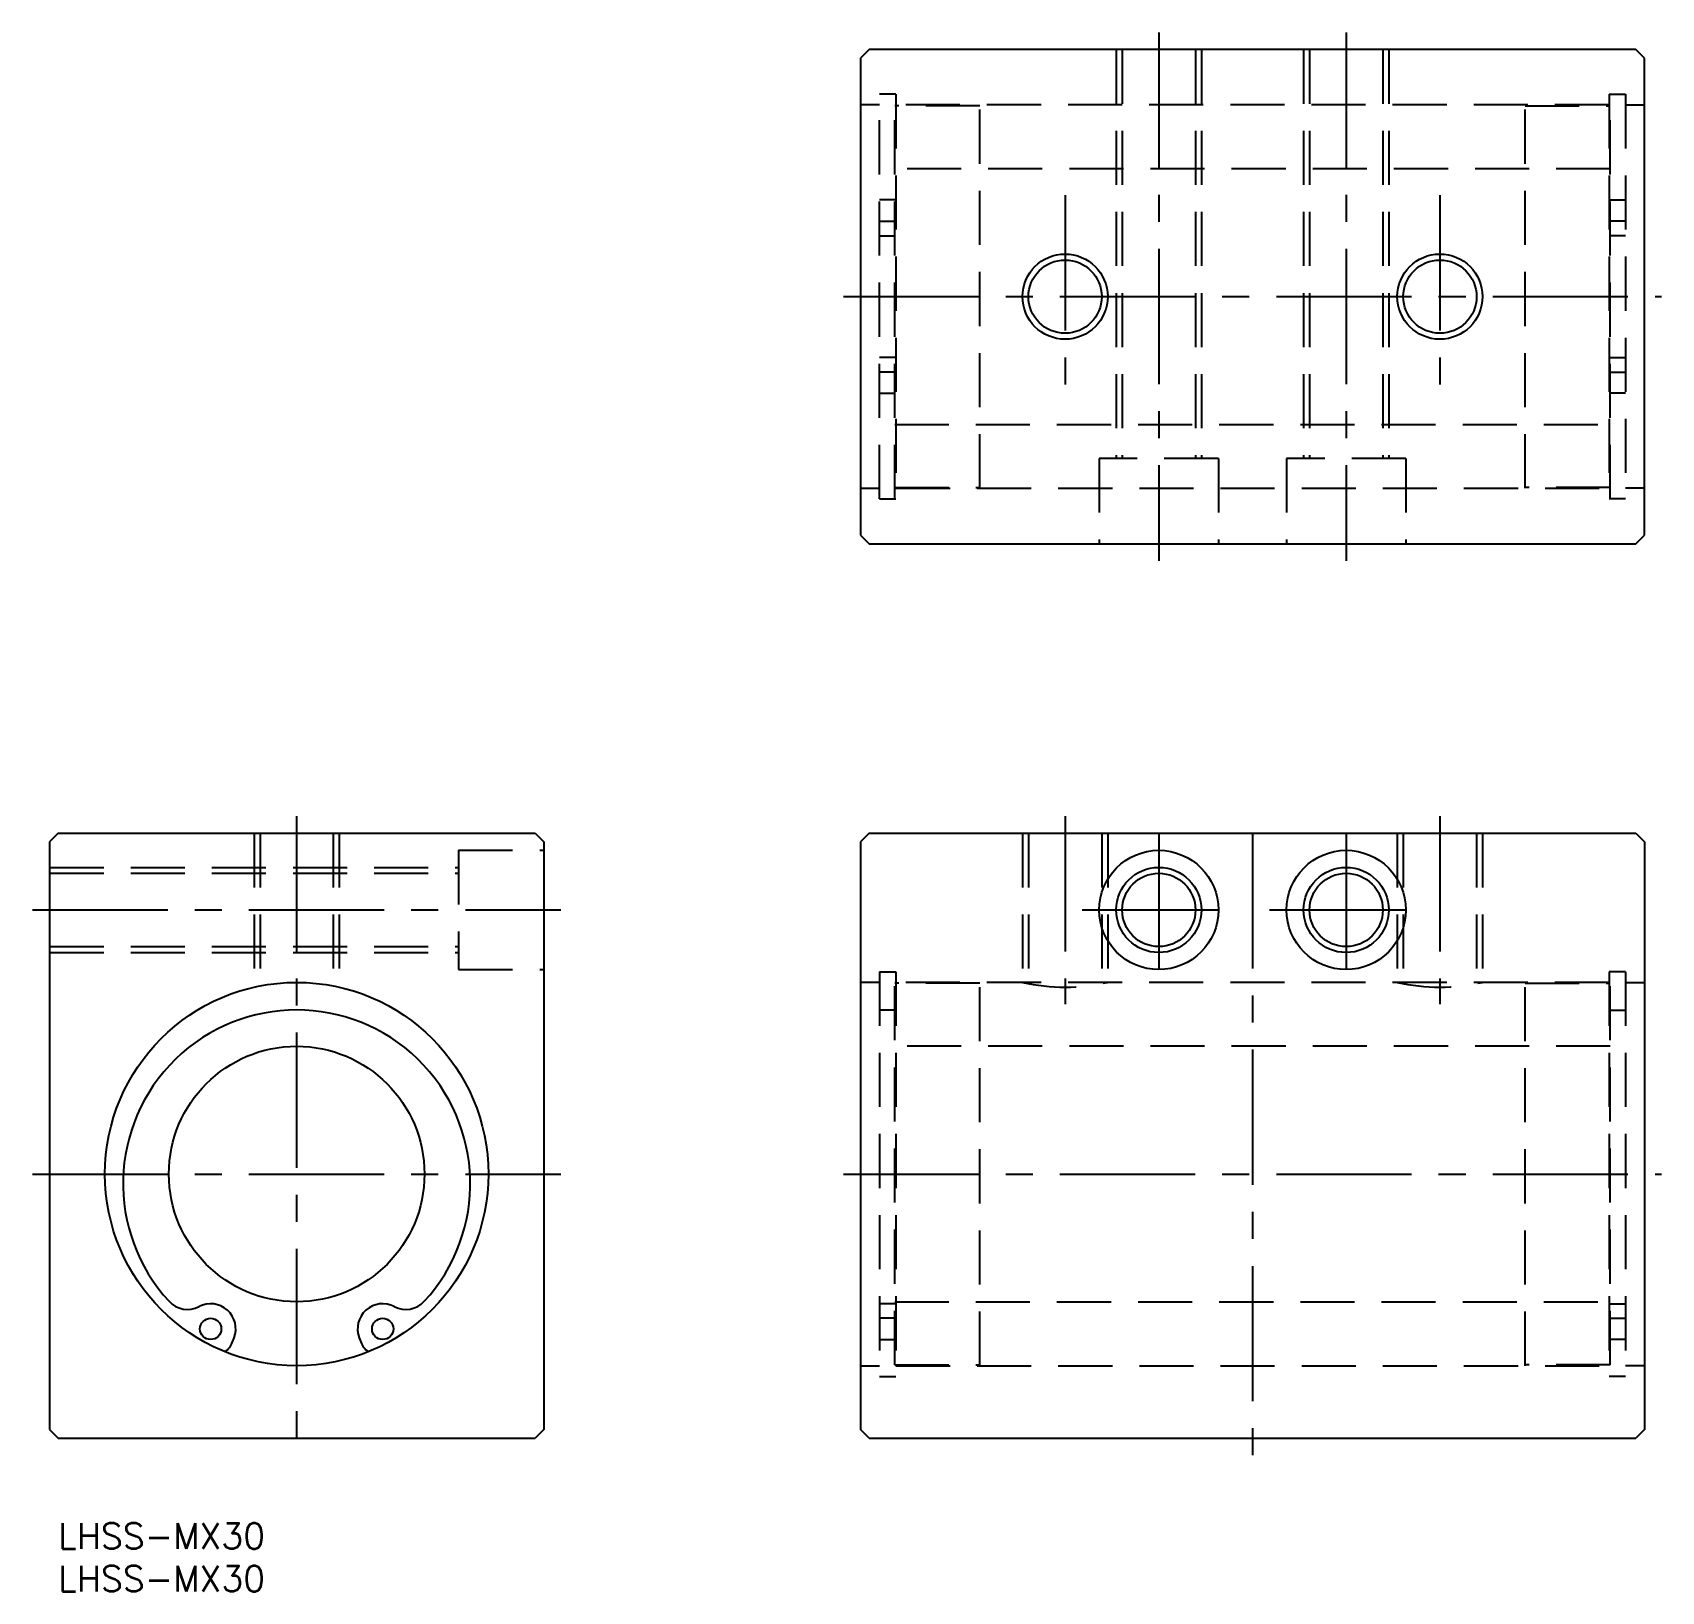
# Model space of a CAD drawing. Extents: x -3 to 188, y -8 to 175.
import ezdxf

# ---------------------------------------------------------------- set-up
doc = ezdxf.new("R2010")
doc.units = 0
doc.header["$LTSCALE"] = 0.5
doc.linetypes.add('CENTER', pattern=[50.8, 31.75, -6.35, 6.35, -6.35])
doc.linetypes.add('DASHED', pattern=[19.05, 12.7, -6.35])
for name, color, linetype in [('MSM_CENTER', 1, 'CENTER'), ('MSM_CONTINUOUS', 7, 'CONTINUOUS'), ('MSM_DASHED', 4, 'DASHED'), ('MSM_NARROW', 5, 'CONTINUOUS'), ('MSM_PART_NUMBER', 7, 'CONTINUOUS')]:
    doc.layers.add(name, color=color, linetype=linetype)
doc.styles.get("Standard").update_dxf_attribs({"font": 'txt.shx', "height": 3, "bigfont": 'bigfont.shx'})

# ---------------------------------------------------------------- blocks, each defined once
blk = doc.blocks.new('*U10')
at = {"layer": 'MSM_PART_NUMBER'}
blk.add_text('LHSS-MX30', height=3, dxfattribs=at).set_placement((0, -3))
blk = doc.blocks.new('*U11')
at = {"layer": 'MSM_PART_NUMBER'}
blk.add_text('LHSS-MX30', height=3, dxfattribs=at).set_placement((0, -8))

msp = doc.modelspace()

# ---------------------------------------------------------------- linework, layer by layer
at = {"layer": 'MSM_CENTER'}
for p, q in [((129.2, 175), (129.2, 113)), ((151.2, 175), (151.2, 113)), ((118.2, 155.9), (118.2, 132.1)), ((162.2, 155.9), (162.2, 132.1)), ((92.2, 144), (188.2, 144)), ((28, 83), (28, 8)), ((118.2, 83), (118.2, 60.94)), ((162.2, 83), (162.2, 60.94)), ((129.2, 81), (129.2, 63)), ((140.2, 81), (140.2, 8)), ((151.2, 81), (151.2, 63)), ((-3, 72), (59, 72)), ((120.2, 72), (138.2, 72)), ((142.2, 72), (160.2, 72)), ((-3, 41), (59, 41)), ((92.2, 41), (188.2, 41))]:
    msp.add_line(p, q, dxfattribs=at)
at = {"layer": 'MSM_CONTINUOUS'}
for p, q in [((95.2, 173), (94.2, 172)), ((185.2, 173), (95.2, 173)), ((186.2, 172), (185.2, 173)), ((94.2, 172), (94.2, 116)), ((186.2, 116), (186.2, 172)), ((129.24, 148.3), (129.24, 148.3)), ((133.72, 148.3), (133.72, 148.3)), ((151.24, 148.3), (151.24, 148.3)), ((94.2, 116), (95.2, 115)), ((95.2, 115), (185.2, 115)), ((185.2, 115), (186.2, 116)), ((0, 81), (-1, 80)), ((0, 81), (56, 81)), ((56, 81), (57, 80)), ((95.2, 81), (94.2, 80)), ((95.2, 81), (185.2, 81)), ((185.2, 81), (186.2, 80)), ((-1, 80), (-1, 11)), ((57, 80), (57, 11)), ((94.2, 80), (94.2, 11)), ((186.2, 80), (186.2, 11)), ((23.7, 76.52), (23.7, 76.52)), ((23.7, 72.04), (23.7, 72.04)), ((20.47, 21.29), (20.66, 21.76)), ((35.34, 21.76), (35.53, 21.29)), ((-1, 11), (0, 10)), ((0, 10), (56, 10)), ((57, 11), (56, 10)), ((95.2, 10), (94.2, 11)), ((95.2, 10), (185.2, 10)), ((186.2, 11), (185.2, 10))]:
    msp.add_line(p, q, dxfattribs=at)
for centre, radius in [((118.2, 144), 4.3), ((162.2, 144), 4.3), ((129.2, 72), 7), ((151.2, 72), 7), ((129.2, 72), 4.3), ((151.2, 72), 4.3), ((28, 41), 22.5), ((28, 41), 15), ((17.9, 22.82), 1.25), ((38.1, 22.82), 1.25)]:
    msp.add_circle(centre, radius, dxfattribs=at)
for centre, radius, start, end in [((28, 39.88), 20.38, 317.3049, 222.6951), ((15.19, 28.06), 2.95, 222.6951, 297.3094), ((17.9, 22.82), 2.95, 339.1033, 117.3094), ((38.1, 22.82), 2.95, 62.6906, 200.8967), ((40.81, 28.06), 2.95, 242.6906, 317.3049), ((18.14, 22.18), 2.5, 305.2253, 339.1033), ((37.86, 22.18), 2.5, 200.8967, 234.7747)]:
    msp.add_arc(centre, radius, start, end, dxfattribs=at)
at = {"layer": 'MSM_DASHED'}
for p, q in [((124.2, 173), (124.2, 125)), ((124.9, 173), (124.9, 125)), ((133.5, 173), (133.5, 125)), ((134.2, 173), (134.2, 125)), ((146.2, 173), (146.2, 125)), ((146.9, 173), (146.9, 125)), ((155.5, 173), (155.5, 125)), ((156.2, 173), (156.2, 125)), ((96.4, 166.5), (94.2, 166.5)), ((96.4, 120.25), (96.4, 167.75)), ((98.35, 167.75), (96.4, 167.75)), ((98.2, 120.25), (98.2, 167.75)), ((108.2, 166.4), (98.2, 166.4)), ((98.35, 167.75), (98.35, 120.25)), ((182.05, 166.5), (98.35, 166.5)), ((108.2, 121.5), (108.2, 166.5)), ((172.2, 121.5), (172.2, 166.5)), ((172.2, 166.4), (182.2, 166.4)), ((182.05, 167.75), (182.05, 120.25)), ((182.05, 167.75), (184, 167.75)), ((182.2, 120.25), (182.2, 167.75)), ((184, 167.75), (184, 120.25)), ((184, 166.5), (186.2, 166.5)), ((182.2, 159), (98.2, 159)), ((98.2, 155.35), (96.4, 155.35)), ((182.2, 155.35), (184, 155.35)), ((96.4, 152.85), (98.2, 152.85)), ((96.4, 151.15), (98.2, 151.15)), ((184, 152.85), (182.2, 152.85)), ((184, 151.15), (182.2, 151.15)), ((98.2, 136.85), (96.4, 136.85)), ((182.2, 136.85), (184, 136.85)), ((98.2, 135.15), (96.4, 135.15)), ((182.2, 135.15), (184, 135.15)), ((96.4, 132.65), (98.2, 132.65)), ((184, 132.65), (182.2, 132.65)), ((98.2, 129), (182.2, 129)), ((136.2, 125), (122.2, 125)), ((122.2, 125), (122.2, 115)), ((136.2, 125), (136.2, 115)), ((144.2, 125), (144.2, 115)), ((158.2, 125), (144.2, 125)), ((158.2, 125), (158.2, 115)), ((94.2, 121.5), (96.4, 121.5)), ((98.2, 121.6), (108.2, 121.6)), ((98.35, 121.5), (182.05, 121.5)), ((182.2, 121.6), (172.2, 121.6)), ((186.2, 121.5), (184, 121.5)), ((96.4, 120.25), (98.35, 120.25)), ((184, 120.25), (182.05, 120.25)), ((23, 81), (23, 62.94)), ((23.7, 81), (23.7, 63.09)), ((32.3, 81), (32.3, 63.09)), ((33, 81), (33, 62.94)), ((113.2, 81), (113.2, 63.5)), ((113.9, 81), (113.9, 63.5)), ((122.5, 81), (122.5, 63.5)), ((123.2, 81), (123.2, 63.5)), ((157.2, 81), (157.2, 63.5)), ((157.9, 81), (157.9, 63.5)), ((166.5, 81), (166.5, 63.5)), ((167.2, 81), (167.2, 63.5)), ((47, 79), (47, 65)), ((47, 79), (57, 79)), ((-1, 77), (47, 77)), ((-1, 76.3), (47, 76.3)), ((-1, 67.7), (47, 67.7)), ((-1, 67), (47, 67)), ((47, 65), (57, 65)), ((96.4, 63.5), (94.2, 63.5)), ((96.4, 64.75), (96.4, 17.25)), ((96.4, 64.75), (98.35, 64.75)), ((98.2, 18.6), (98.2, 64.75)), ((108.2, 63.4), (98.2, 63.4)), ((98.35, 64.75), (98.35, 17.25)), ((182.05, 63.5), (98.35, 63.5)), ((108.2, 18.5), (108.2, 63.5)), ((172.2, 18.5), (172.2, 63.5)), ((172.2, 63.4), (182.2, 63.4)), ((182.05, 64.75), (182.05, 17.25)), ((184, 64.75), (182.05, 64.75)), ((182.2, 18.6), (182.2, 64.75)), ((184, 64.75), (184, 17.25)), ((184, 63.5), (186.2, 63.5)), ((98.2, 60.25), (96.4, 60.25)), ((182.2, 60.25), (184, 60.25)), ((182.2, 56), (98.2, 56)), ((98.2, 25.77), (96.4, 25.77)), ((98.2, 26), (182.2, 26)), ((182.2, 25.77), (184, 25.77)), ((98.2, 24.07), (96.4, 24.07)), ((182.2, 24.07), (184, 24.07)), ((96.4, 21.57), (98.2, 21.57)), ((184, 21.57), (182.2, 21.57)), ((94.2, 18.5), (96.4, 18.5)), ((96.4, 17.25), (98.35, 17.25)), ((98.2, 18.6), (108.2, 18.6)), ((98.35, 18.5), (182.05, 18.5)), ((182.2, 18.6), (172.2, 18.6)), ((184, 17.25), (182.05, 17.25)), ((186.2, 18.5), (184, 18.5))]:
    msp.add_line(p, q, dxfattribs=at)
for centre in [(118.2, 85.42), (162.2, 85.42)]:
    msp.add_arc(centre, 22.48, 257.1511, 282.8489, dxfattribs=at)
at = {"layer": 'MSM_NARROW'}
for centre in [(118.2, 144), (162.2, 144), (129.2, 72), (151.2, 72)]:
    msp.add_circle(centre, 5, dxfattribs=at)

# ---------------------------------------------------------------- block references
at = {"layer": 'MSM_CONTINUOUS'}
for name in ['*U10', '*U11']:
    msp.add_blockref(name, (0, 0), dxfattribs=at)

doc.saveas('drawing.dxf')
